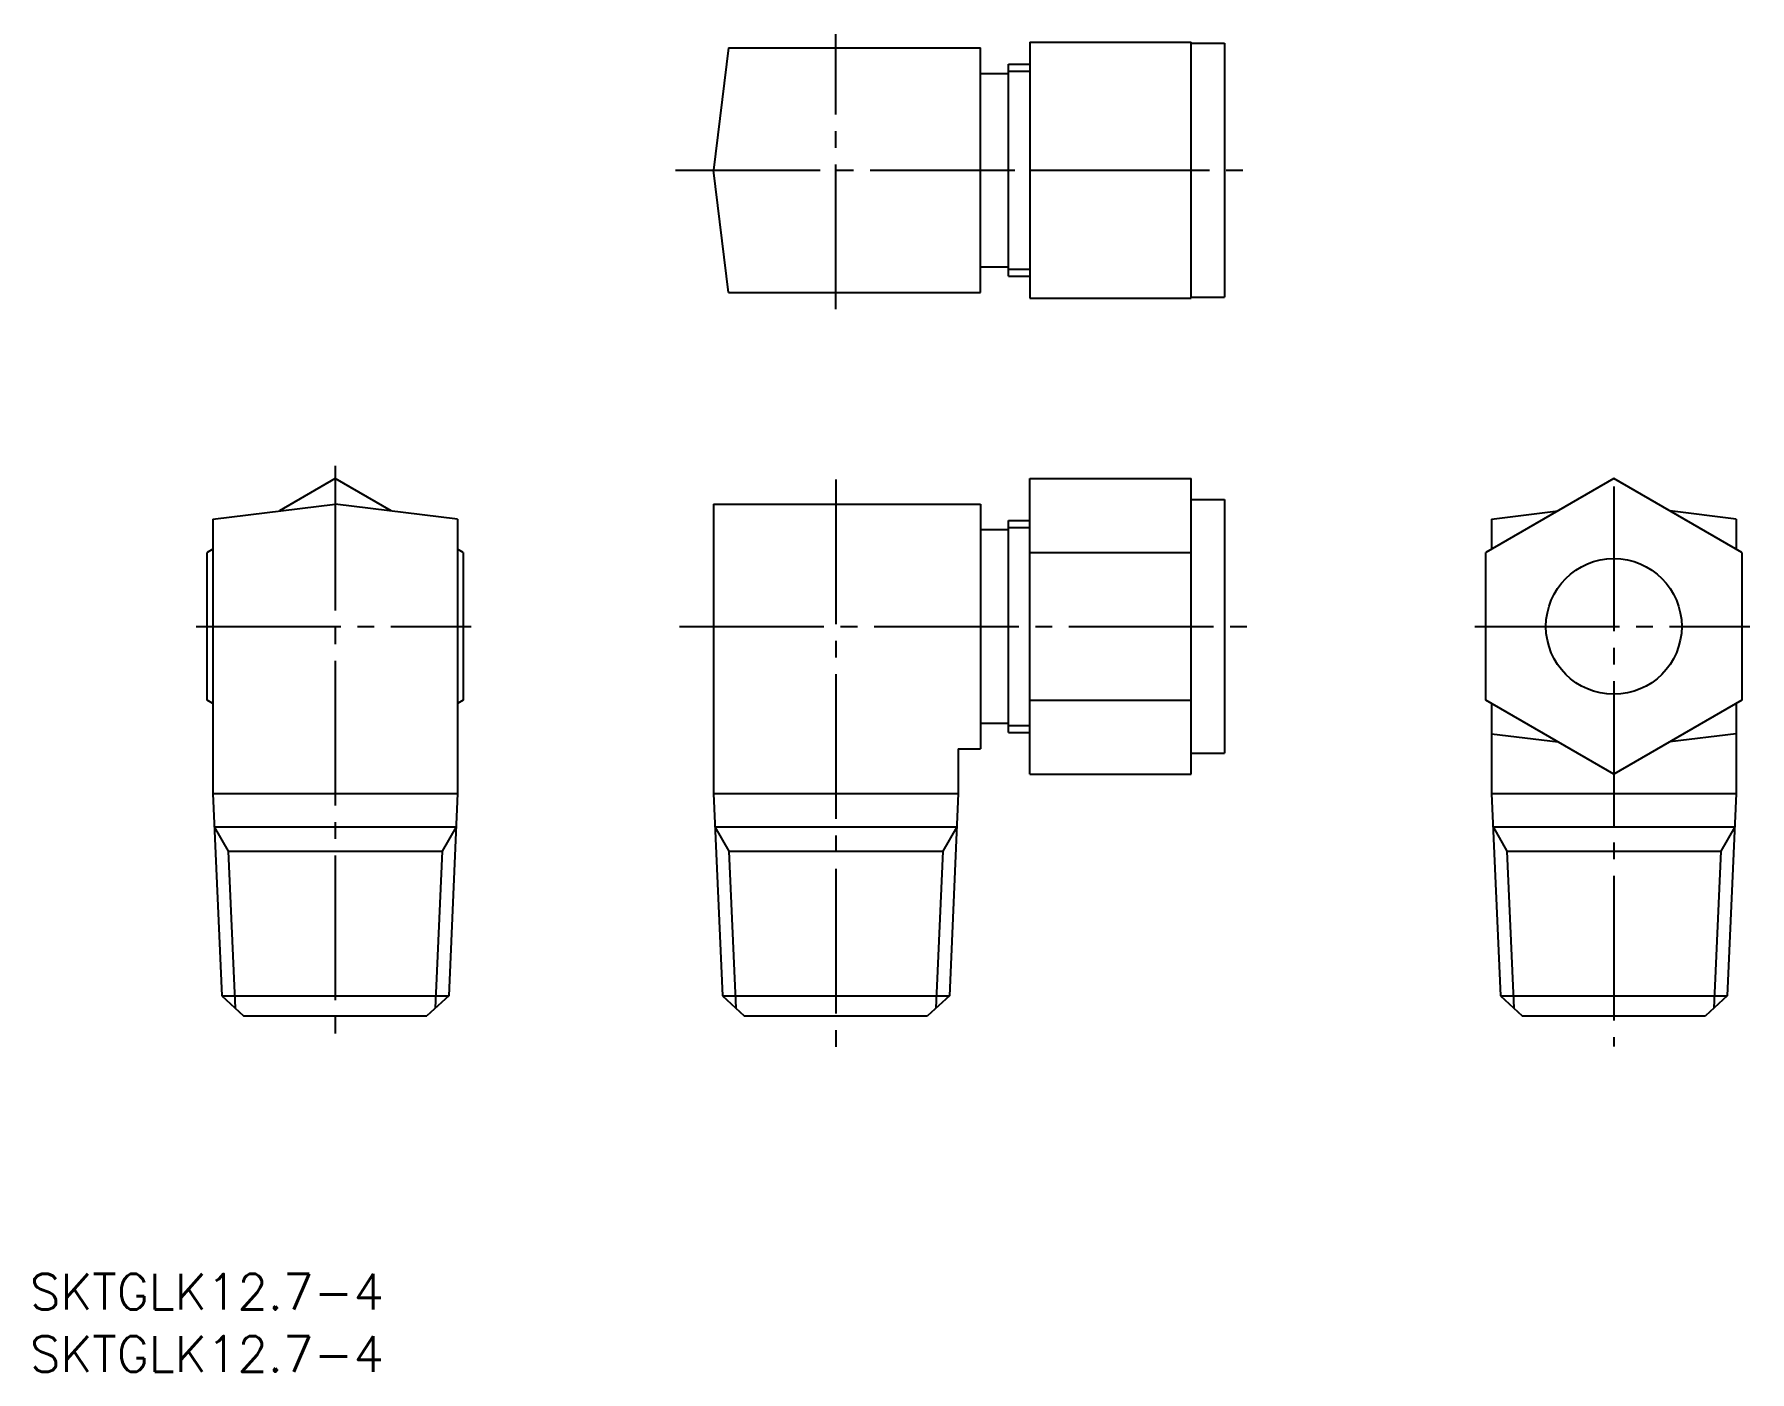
# Model space of a CAD drawing. Extents: x 24 to 178, y 50 to 170.
import ezdxf

# ---------------------------------------------------------------- set-up
doc = ezdxf.new("R2010")
doc.units = 0
doc.linetypes.add('CENTER', pattern=[17.5, 13, -1.5, 1.5, -1.5])
doc.layers.get('0').update_dxf_attribs({"linetype": 'CONTINUOUS'})
doc.layers.add('CENTER', color=1, linetype='CENTER')
doc.styles.get("Standard").update_dxf_attribs({"font": 'txt.shx', "bigfont": 'extfont.shx'})

msp = doc.modelspace()

# ---------------------------------------------------------------- linework, layer by layer
at = {"color": 7, "linetype": 'CONTINUOUS'}
for p, q in [((86.23, 168.5), (84.88, 157.5)), ((86.23, 168.5), (108.88, 168.5)), ((108.88, 146.5), (108.88, 168.5)), ((113.3, 169), (127.8, 169)), ((113.3, 169), (113.3, 146)), ((127.8, 146), (127.8, 169)), ((127.8, 168.9), (130.8, 168.9)), ((130.8, 168.9), (130.8, 146.1)), ((111.38, 147.98), (111.38, 167.03)), ((111.38, 167.03), (113.3, 167.03)), ((108.88, 166.2), (111.38, 166.2)), ((86.23, 146.5), (84.88, 157.5)), ((113.3, 157.5), (127.8, 157.5)), ((108.88, 148.8), (111.38, 148.8)), ((86.23, 146.5), (108.88, 146.5)), ((111.38, 147.98), (113.3, 147.98)), ((113.3, 146), (127.8, 146)), ((127.8, 146.1), (130.8, 146.1)), ((50.88, 129.78), (45.87, 126.89)), ((55.9, 126.89), (50.88, 129.78)), ((113.3, 129.78), (127.8, 129.78)), ((113.3, 103.22), (113.3, 129.78)), ((127.8, 103.22), (127.8, 129.78)), ((165.8, 129.78), (154.3, 123.14)), ((177.3, 123.14), (165.8, 129.78)), ((39.88, 126.15), (50.88, 127.5)), ((61.88, 126.15), (50.88, 127.5)), ((84.88, 127.5), (84.88, 101.5)), ((84.88, 127.5), (108.88, 127.5)), ((108.88, 127.5), (108.88, 105.5)), ((127.8, 127.9), (130.8, 127.9)), ((130.8, 127.9), (130.8, 105.1)), ((154.8, 126.15), (160.79, 126.89)), ((176.8, 126.15), (170.82, 126.89)), ((39.88, 126.15), (39.88, 101.5)), ((61.88, 126.15), (61.88, 101.5)), ((108.88, 125.2), (111.38, 125.2)), ((111.38, 106.98), (111.38, 126.03)), ((111.38, 126.03), (113.3, 126.03)), ((154.8, 126.15), (154.8, 123.43)), ((176.8, 126.15), (176.8, 123.43)), ((39.88, 123.43), (39.38, 123.14)), ((62.38, 123.14), (61.88, 123.43)), ((39.38, 109.86), (39.38, 123.14)), ((62.38, 123.14), (62.38, 109.86)), ((113.3, 123.14), (127.8, 123.14)), ((154.3, 109.86), (154.3, 123.14)), ((177.3, 123.14), (177.3, 109.86)), ((39.88, 109.57), (39.38, 109.86)), ((62.38, 109.86), (61.88, 109.57)), ((113.3, 109.86), (127.8, 109.86)), ((165.8, 103.22), (154.3, 109.86)), ((154.8, 109.57), (154.8, 101.5)), ((177.3, 109.86), (165.8, 103.22)), ((176.8, 109.57), (176.8, 101.5)), ((108.88, 107.8), (111.38, 107.8)), ((111.38, 106.98), (113.3, 106.98)), ((154.8, 106.85), (160.79, 106.12)), ((176.8, 106.85), (170.82, 106.12)), ((106.88, 105.5), (108.88, 105.5)), ((106.88, 105.5), (106.88, 101.5)), ((127.8, 105.1), (130.8, 105.1)), ((113.3, 103.22), (127.8, 103.22)), ((39.88, 101.5), (40.69, 83.3)), ((39.88, 101.5), (61.88, 101.5)), ((61.88, 101.5), (61.08, 83.3)), ((84.88, 101.5), (85.69, 83.3)), ((84.88, 101.5), (106.88, 101.5)), ((106.88, 101.5), (106.08, 83.3)), ((154.8, 101.5), (176.8, 101.5)), ((154.8, 101.5), (155.61, 83.3)), ((176.8, 101.5), (176, 83.3)), ((40.01, 98.5), (61.75, 98.5)), ((40.01, 98.5), (41.27, 96.32)), ((61.75, 98.5), (60.49, 96.32)), ((85.01, 98.5), (106.75, 98.5)), ((85.01, 98.5), (86.27, 96.32)), ((106.75, 98.5), (105.49, 96.32)), ((154.94, 98.5), (156.19, 96.32)), ((154.94, 98.5), (176.67, 98.5)), ((176.67, 98.5), (175.41, 96.32)), ((40.69, 83.3), (42.65, 81.5)), ((61.08, 83.3), (59.11, 81.5)), ((85.69, 83.3), (87.65, 81.5)), ((106.08, 83.3), (104.11, 81.5)), ((155.61, 83.3), (157.57, 81.5)), ((176, 83.3), (174.04, 81.5)), ((42.65, 81.5), (59.11, 81.5)), ((87.65, 81.5), (104.11, 81.5)), ((157.57, 81.5), (174.04, 81.5))]:
    msp.add_line(p, q, dxfattribs=at)
at = {"color": 3, "linetype": 'CONTINUOUS'}
for p, q in [((111.38, 166.39), (113.3, 166.39)), ((111.38, 148.61), (113.3, 148.61)), ((111.38, 125.39), (113.3, 125.39)), ((111.38, 107.61), (113.3, 107.61)), ((41.27, 96.32), (60.49, 96.32)), ((41.27, 96.32), (41.9, 82.19)), ((60.49, 96.32), (59.87, 82.19)), ((86.27, 96.32), (86.9, 82.19)), ((86.27, 96.32), (105.49, 96.32)), ((105.49, 96.32), (104.87, 82.19)), ((156.19, 96.32), (156.82, 82.19)), ((156.19, 96.32), (175.41, 96.32)), ((175.41, 96.32), (174.79, 82.19)), ((40.69, 83.3), (61.08, 83.3)), ((85.69, 83.3), (106.08, 83.3)), ((155.61, 83.3), (176, 83.3))]:
    msp.add_line(p, q, dxfattribs=at)
at = {"color": 7, "linetype": 'CONTINUOUS'}
msp.add_circle((165.8, 116.5), 6.1, dxfattribs=at)
at = {"layer": 'CENTER', "color": 1, "linetype": 'CENTER'}
for p, q in [((95.88, 145), (95.88, 169.71)), ((81.47, 157.5), (133.91, 157.5)), ((50.88, 130.92), (50.88, 78.76)), ((95.88, 129.71), (95.88, 78.54)), ((165.8, 129.08), (165.8, 78.76)), ((38.38, 116.5), (63.09, 116.5)), ((81.81, 116.5), (133.68, 116.5)), ((153.3, 116.5), (178.01, 116.5))]:
    msp.add_line(p, q, dxfattribs=at)

# ---------------------------------------------------------------- texts
at = {"color": 7, "linetype": 'CONTINUOUS'}
for p in [(23.43, 55.11), (23.43, 49.53)]:
    msp.add_text('SKTGLK12.7-4', height=3.2, dxfattribs=at).set_placement(p)

doc.saveas('drawing.dxf')
